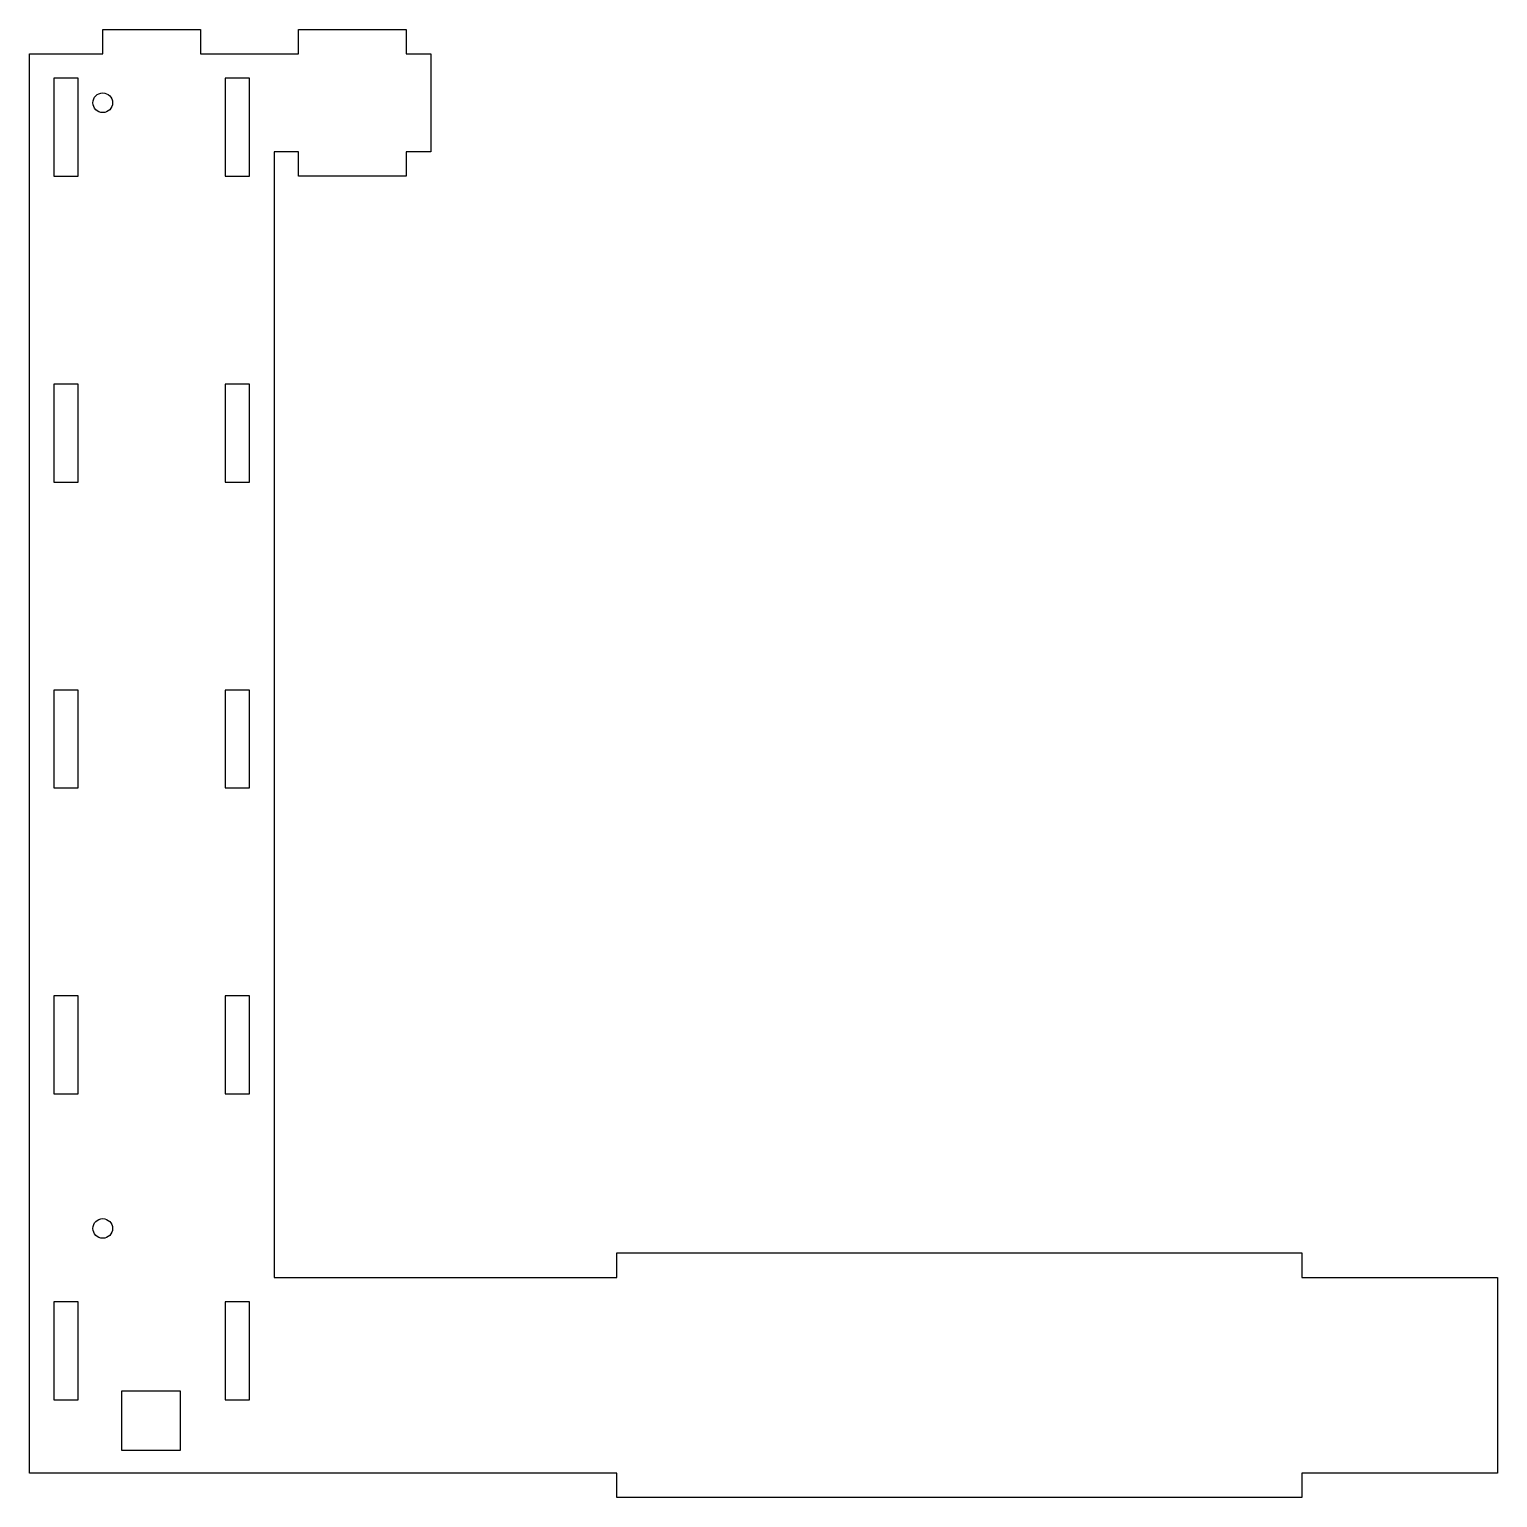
# Model space of a CAD drawing. Header units: millimetres. Extents: x -150 to 150, y -170 to 130.
import ezdxf

# ---------------------------------------------------------------- set-up
doc = ezdxf.new("R2010")
doc.units = ezdxf.units.MM
doc.layers.get('0').update_dxf_attribs({"linetype": 'CONTINUOUS'})

msp = doc.modelspace()

# ---------------------------------------------------------------- linework, layer by layer
for points in [[(-73, 125), (-68, 125), (-68, 105), (-73, 105), (-73, 100), (-95, 100), (-95, 105), (-100, 105), (-100, -125), (-30, -125), (-30, -120), (110, -120), (110, -125), (150, -125), (150, -165), (110, -165), (110, -170), (-30, -170), (-30, -165), (-150, -165), (-150, 125), (-135, 125), (-135, 130), (-115, 130), (-115, 125), (-95, 125), (-95, 130), (-73, 130)], [(-140, 120), (-145, 120), (-145, 100), (-140, 100)], [(-105, 100), (-105, 120), (-110, 120), (-110, 100)], [(-145, 37.5), (-140, 37.5), (-140, 57.5), (-145, 57.5)], [(-110, 57.5), (-110, 37.5), (-105, 37.5), (-105, 57.5)], [(-145, -25), (-140, -25), (-140, -5), (-145, -5)], [(-110, -5), (-110, -25), (-105, -25), (-105, -5)], [(-145, -87.5), (-140, -87.5), (-140, -67.5), (-145, -67.5)], [(-110, -67.5), (-110, -87.5), (-105, -87.5), (-105, -67.5)], [(-145, -150), (-140, -150), (-140, -130), (-145, -130)], [(-110, -130), (-110, -150), (-105, -150), (-105, -130)], [(-131.15, -148.27), (-131.15, -160.27), (-119.15, -160.27), (-119.15, -148.27)]]:
    msp.add_lwpolyline(points, close=True)
for centre in [(-135, 115), (-135, -115)]:
    msp.add_circle(centre, 2)

doc.saveas('drawing.dxf')
